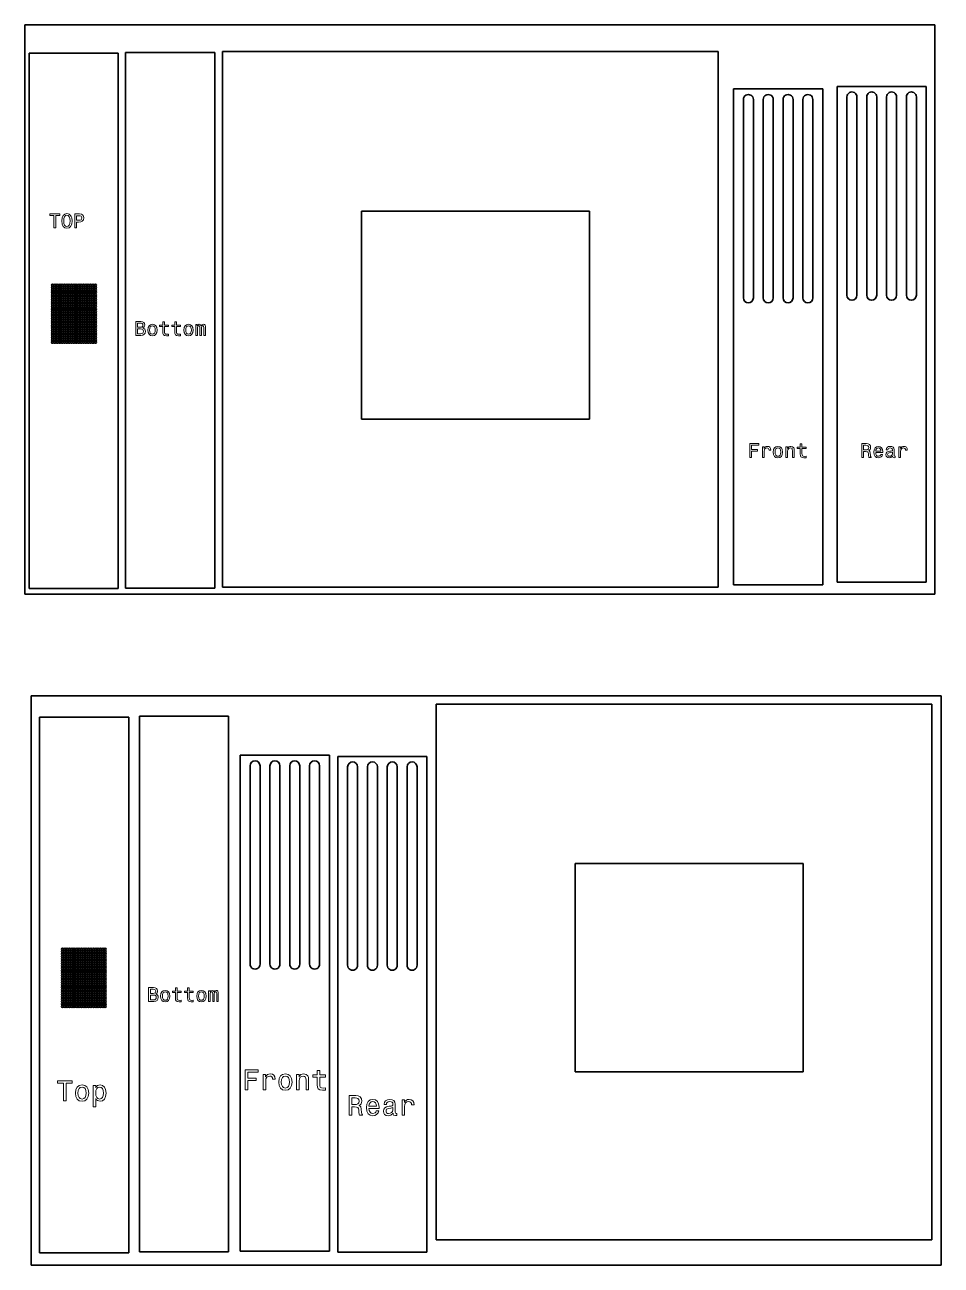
# Model space of a CAD drawing. Extents: x 183 to 1128, y 102 to 728.
# Drawn here: x 183 to 645, y 102 to 727 of the extents above; entities that cross this region are included whole.
import ezdxf

# ---------------------------------------------------------------- set-up
doc = ezdxf.new("R2010")
doc.units = 0

msp = doc.modelspace()

# ---------------------------------------------------------------- linework, layer by layer
at = {"color": 7, "lineweight": 35}
for p, q in [((182.87323, 440.237), (182.87323, 727.237)), ((182.87323, 727.237), (641.87323, 727.237)), ((641.87323, 727.237), (641.87323, 440.237)), ((185.007156, 713.009399), (230.007156, 713.009399)), ((185.007156, 443.00943), (185.007156, 713.009399)), ((230.007156, 443.00943), (230.007156, 713.009399)), ((233.725861, 713.198303), (278.725861, 713.198303)), ((233.725861, 443.198303), (233.725861, 713.198303)), ((278.725861, 443.198303), (278.725861, 713.198303)), ((282.514832, 713.7146), (532.514832, 713.7146)), ((282.514832, 693.7146), (282.514832, 713.7146)), ((532.514832, 443.71463), (532.514832, 713.7146)), ((585.286743, 694.905457), (540.286743, 694.905457)), ((540.286743, 694.905457), (540.286743, 444.905457)), ((585.286743, 444.905457), (585.286743, 694.905457)), ((637.483582, 696.19873), (592.483582, 696.19873)), ((592.483582, 696.19873), (592.483582, 446.19873)), ((637.483582, 446.19873), (637.483582, 696.19873)), ((282.514832, 693.7146), (282.514832, 443.71463)), ((545.286743, 589.602661), (545.286743, 689.602661)), ((550.286743, 689.602661), (550.286743, 589.602661)), ((555.286743, 589.602661), (555.286743, 689.602661)), ((560.286743, 689.602661), (560.286743, 589.602661)), ((565.286743, 589.602661), (565.286743, 689.602661)), ((570.286743, 689.602661), (570.286743, 589.602661)), ((575.286743, 589.602661), (575.286743, 689.602661)), ((580.286743, 689.602661), (580.286743, 589.602661)), ((597.483582, 590.895874), (597.483582, 690.895874)), ((602.483582, 690.895874), (602.483582, 590.895874)), ((607.483582, 590.895874), (607.483582, 690.895874)), ((612.483582, 690.895874), (612.483582, 590.895874)), ((617.483582, 590.895874), (617.483582, 690.895874)), ((622.483582, 690.895874), (622.483582, 590.895874)), ((627.483582, 590.895874), (627.483582, 690.895874)), ((632.483582, 690.895874), (632.483582, 590.895874)), ((467.602997, 633.367432), (352.602997, 633.367432)), ((352.602997, 528.367432), (352.602997, 633.367432)), ((467.602997, 633.367432), (467.602997, 528.367432)), ((352.602997, 528.367432), (467.602997, 528.367432)), ((540.286743, 444.905457), (585.286743, 444.905457)), ((592.483582, 446.19873), (637.483582, 446.19873)), ((641.87323, 440.237), (182.87323, 440.237)), ((185.007156, 443.00943), (230.007156, 443.00943)), ((233.725861, 443.198303), (278.725861, 443.198303)), ((282.514832, 443.71463), (532.514832, 443.71463)), ((186.023376, 388.958191), (645.023438, 388.958191)), ((186.023376, 101.958191), (186.023376, 388.958191)), ((645.023438, 388.958191), (645.023438, 101.958191)), ((390.28894, 384.78067), (640.28894, 384.78067)), ((390.28894, 114.780663), (390.28894, 384.78067)), ((640.28894, 114.780663), (640.28894, 384.78067)), ((190.303513, 378.256378), (235.303513, 378.256378)), ((190.303513, 108.256371), (190.303513, 378.256378)), ((235.303513, 108.256371), (235.303513, 378.256378)), ((240.684601, 108.754654), (240.684601, 378.754639)), ((240.684601, 378.754639), (285.684601, 378.754639)), ((285.684601, 108.754654), (285.684601, 378.754639)), ((336.504578, 358.999908), (291.504578, 358.999908)), ((291.504578, 358.999908), (291.504578, 108.999908)), ((336.504578, 108.999908), (336.504578, 358.999908)), ((340.692291, 358.472137), (385.692291, 358.472137)), ((340.692291, 108.472137), (340.692291, 358.472137)), ((385.692291, 358.472137), (385.692291, 108.472137)), ((296.504578, 253.697083), (296.504578, 353.697083)), ((301.504578, 353.697083), (301.504578, 253.697083)), ((306.504578, 253.697083), (306.504578, 353.697083)), ((311.504578, 353.697083), (311.504578, 253.697083)), ((316.504578, 253.697083), (316.504578, 353.697083)), ((321.504578, 353.697083), (321.504578, 253.697083)), ((326.504578, 253.697083), (326.504578, 353.697083)), ((331.504578, 353.697083), (331.504578, 253.697083)), ((345.692291, 353.169312), (345.692291, 253.169312)), ((350.692291, 253.169312), (350.692291, 353.169312)), ((355.692291, 353.169312), (355.692291, 253.169312)), ((360.692291, 253.169312), (360.692291, 353.169312)), ((365.692291, 353.169312), (365.692291, 253.169312)), ((370.692291, 253.169312), (370.692291, 353.169312)), ((375.692291, 353.169312), (375.692291, 253.169312)), ((380.692291, 253.169312), (380.692291, 353.169312)), ((575.377075, 304.433441), (460.377106, 304.433441)), ((460.377106, 199.433441), (460.377106, 304.433441)), ((575.377075, 304.433441), (575.377075, 199.433441)), ((460.377106, 199.433441), (575.377075, 199.433441)), ((390.28894, 114.780663), (640.28894, 114.780663)), ((190.303513, 108.256371), (235.303513, 108.256371)), ((240.684601, 108.754654), (285.684601, 108.754654)), ((291.504578, 108.999908), (336.504578, 108.999908)), ((385.692291, 108.472137), (340.692291, 108.472137)), ((645.023438, 101.958191), (186.023376, 101.958191))]:
    msp.add_line(p, q, dxfattribs=at)
at = {"color": 7, "lineweight": 13}
for points in [[(197.579208, 624.876587), (198.507156, 624.876587), (198.507156, 631.029297), (200.625305, 631.029297), (200.625305, 631.876587), (195.450958, 631.876587), (195.450958, 631.029297), (197.579208, 631.029297)], [(201.52301, 628.376587), (201.704559, 626.803101), (202.229065, 625.643127), (203.046066, 624.927002), (204.115219, 624.684937), (205.174301, 624.927002), (206.001389, 625.643127), (206.515808, 626.803101), (206.707443, 628.376587), (206.515808, 629.940002), (206.2939, 630.575439), (206.001389, 631.099915), (205.174301, 631.81604), (204.669983, 631.99762), (204.115219, 632.068237), (203.03598, 631.81604), (202.218979, 631.110046), (201.704559, 629.950073)], [(208.059036, 624.876587), (208.986984, 624.876587), (208.986984, 627.831909), (210.015808, 627.831909), (211.054703, 627.882324), (211.88179, 628.235352), (212.416382, 628.921265), (212.597931, 629.859314), (212.456726, 630.726746), (212.053268, 631.362183), (211.387558, 631.745483), (210.479782, 631.876587), (208.059036, 631.876587)], [(202.491302, 628.376587), (202.602264, 629.597046), (202.935104, 630.494751), (203.449524, 631.039429), (204.115219, 631.231079), (204.770844, 631.039429), (205.285248, 630.48468), (205.618103, 629.586975), (205.739151, 628.376587), (205.618103, 627.156128), (205.285248, 626.258423), (204.770844, 625.713745), (204.115219, 625.532227), (203.449524, 625.713745), (202.935104, 626.258423), (202.602264, 627.146057)], [(210.227615, 631.019226), (210.832809, 630.95874), (211.276611, 630.76709), (211.538849, 630.414063), (211.629639, 629.859314), (211.528778, 629.274292), (211.256439, 628.921265), (210.792465, 628.739685), (210.157013, 628.68927), (208.986984, 628.68927), (208.986984, 631.019226)], [(242.425644, 574.445068), (243.131699, 575.03009), (243.313248, 575.423462), (243.373779, 575.907593), (243.242645, 576.664124), (242.849274, 577.20874), (242.213837, 577.541626), (241.326218, 577.662659), (238.834869, 577.662659), (238.834869, 570.662659), (241.467438, 570.662659), (242.405472, 570.803894), (243.10144, 571.217407), (243.535156, 571.873047), (243.686447, 572.76062), (243.595673, 573.355713), (243.353592, 573.849976), (242.96022, 574.213074)], [(241.134583, 574.757751), (239.762817, 574.757751), (239.762817, 576.8255), (241.215271, 576.8255), (241.759933, 576.764954), (242.143219, 576.583435), (242.375214, 576.270752), (242.455902, 575.806763), (242.365128, 575.342773), (242.123047, 575.02002), (241.709503, 574.818298)], [(244.886734, 573.365845), (245.048126, 572.135254), (245.5121, 571.227478), (246.248413, 570.662659), (247.236877, 570.471008), (248.215271, 570.662659), (248.951584, 571.217407), (249.415558, 572.125183), (249.587036, 573.365845), (249.415558, 574.596375), (248.951584, 575.514221), (248.215271, 576.06897), (247.236877, 576.270752), (246.248413, 576.06897), (245.5121, 575.50415), (245.048126, 574.596375)], [(245.794525, 573.375916), (245.8853, 574.283691), (246.167725, 574.939331), (246.621613, 575.342773), (247.236877, 575.484009), (247.842072, 575.342773), (248.295959, 574.949402), (248.578384, 574.283691), (248.679245, 573.375916), (248.578384, 572.458069), (248.295959, 571.792358), (247.842072, 571.388855), (247.236877, 571.257751), (246.621613, 571.388855), (246.167725, 571.792358), (245.8853, 572.458069)], [(252.41124, 575.141052), (252.41124, 572.427795), (252.471756, 571.550293), (252.754181, 570.945068), (253.319016, 570.592041), (254.277222, 570.471008), (255.326218, 570.521423), (255.326218, 571.288025), (254.559647, 571.227478), (253.863678, 571.308167), (253.490479, 571.560364), (253.329102, 571.984009), (253.298843, 572.579102), (253.298843, 575.141052), (255.326218, 575.141052), (255.326218, 575.897522), (253.298843, 575.897522), (253.298843, 577.481079), (252.41124, 577.481079), (252.41124, 575.897522), (250.878098, 575.897522), (250.878098, 575.141052)], [(258.483276, 575.141052), (258.483276, 572.427795), (258.543793, 571.550293), (258.826233, 570.945068), (259.391052, 570.592041), (260.349274, 570.471008), (261.398254, 570.521423), (261.398254, 571.288025), (260.631683, 571.227478), (259.93573, 571.308167), (259.562531, 571.560364), (259.401154, 571.984009), (259.37088, 572.579102), (259.37088, 575.141052), (261.398254, 575.141052), (261.398254, 575.897522), (259.37088, 575.897522), (259.37088, 577.481079), (258.483276, 577.481079), (258.483276, 575.897522), (256.950134, 575.897522), (256.950134, 575.141052)], [(263.102875, 573.365845), (263.264252, 572.135254), (263.728241, 571.227478), (264.464539, 570.662659), (265.453033, 570.471008), (266.431396, 570.662659), (267.167725, 571.217407), (267.631683, 572.125183), (267.803162, 573.365845), (267.631683, 574.596375), (267.167725, 575.514221), (266.431396, 576.06897), (265.453033, 576.270752), (264.464539, 576.06897), (263.728241, 575.50415), (263.264252, 574.596375)], [(264.010651, 573.375916), (264.10144, 574.283691), (264.38385, 574.939331), (264.837738, 575.342773), (265.453033, 575.484009), (266.058197, 575.342773), (266.512085, 574.949402), (266.794525, 574.283691), (266.895386, 573.375916), (266.794525, 572.458069), (266.512085, 571.792358), (266.058197, 571.388855), (265.453033, 571.257751), (264.837738, 571.388855), (264.38385, 571.792358), (264.10144, 572.458069)], [(269.084137, 570.662659), (269.901154, 570.662659), (269.901154, 574.283691), (269.951569, 574.828369), (270.102875, 575.221741), (270.334869, 575.453735), (270.637451, 575.544495), (270.879547, 575.463806), (271.040924, 575.262085), (271.121613, 574.919128), (271.151855, 574.465271), (271.151855, 570.662659), (271.918457, 570.662659), (271.918457, 574.283691), (271.968872, 574.818298), (272.120178, 575.21167), (272.362244, 575.453735), (272.664825, 575.544495), (272.906921, 575.463806), (273.068298, 575.262085), (273.169159, 574.465271), (273.169159, 570.662659), (273.986176, 570.662659), (273.986176, 574.404724), (273.93573, 575.181396), (273.774353, 575.776489), (273.451599, 576.139587), (272.927094, 576.270752), (272.311829, 576.06897), (271.837738, 575.484009), (271.464539, 576.058899), (270.839203, 576.270752), (270.264252, 576.06897), (269.87088, 575.50415), (269.87088, 576.079102), (269.084137, 576.079102)], [(241.356476, 571.499817), (239.762817, 571.499817), (239.762817, 573.910522), (241.265701, 573.910522), (241.901154, 573.839905), (242.355042, 573.628052), (242.62738, 573.264954), (242.718155, 572.740479), (242.62738, 572.18573), (242.375214, 571.802429), (241.951584, 571.570435)], [(548.474854, 509.133118), (549.412842, 509.133118), (549.412842, 512.350708), (552.358093, 512.350708), (552.358093, 513.187866), (549.412842, 513.187866), (549.412842, 515.285828), (553.033936, 515.285828), (553.033936, 516.133118), (548.474854, 516.133118)], [(554.859558, 509.133118), (555.747192, 509.133118), (555.747192, 512.229675), (555.837952, 512.976074), (556.110291, 513.51062), (556.554077, 513.833435), (557.14917, 513.944336), (557.592957, 513.873779), (557.925842, 513.671997), (558.127563, 513.329102), (558.198181, 512.865112), (559.095886, 512.865112), (558.974854, 513.682129), (558.641968, 514.267151), (558.087219, 514.620178), (557.33075, 514.741211), (556.816345, 514.660522), (556.372498, 514.45874), (555.979126, 514.115845), (555.666504, 513.651855), (555.666504, 514.549561), (554.859558, 514.549561)], [(560.336487, 511.836273), (560.497864, 510.605743), (560.961853, 509.697968), (561.698181, 509.133118), (562.686646, 508.941467), (563.665039, 509.133118), (564.401367, 509.687866), (564.865295, 510.595642), (565.036804, 511.836273), (564.865295, 513.066833), (564.401367, 513.98468), (563.665039, 514.539429), (562.686646, 514.741211), (561.698181, 514.539429), (560.961853, 513.974609), (560.497864, 513.066833)], [(561.244263, 511.846375), (561.335083, 512.75415), (561.617493, 513.40979), (562.07135, 513.813232), (562.686646, 513.954468), (563.291809, 513.813232), (563.745728, 513.419861), (564.028137, 512.75415), (564.129028, 511.846375), (564.028137, 510.928497), (563.745728, 510.262787), (563.291809, 509.859344), (562.686646, 509.72821), (562.07135, 509.859344), (561.617493, 510.262787), (561.335083, 510.928497)], [(566.670776, 509.133118), (567.558411, 509.133118), (567.558411, 512.259949), (567.64917, 512.976074), (567.941711, 513.500549), (568.395569, 513.823303), (569.000793, 513.944336), (569.484924, 513.843506), (569.787537, 513.571167), (569.938782, 513.117249), (569.989258, 512.512085), (569.989258, 509.133118), (570.876831, 509.133118), (570.876831, 512.693665), (570.836487, 513.40979), (570.654968, 514.004883), (570.059814, 514.549561), (569.131897, 514.741211), (568.617493, 514.670593), (568.183777, 514.478943), (567.810547, 514.156189), (567.518066, 513.722473), (567.518066, 514.549561), (566.670776, 514.549561)], [(573.933044, 513.611511), (573.933044, 510.898254), (573.993591, 510.020721), (574.276001, 509.415527), (574.84082, 509.0625), (575.799011, 508.941467), (576.848022, 508.991913), (576.848022, 509.758484), (576.081482, 509.697968), (575.385498, 509.778656), (575.012268, 510.030823), (574.850891, 510.454437), (574.820679, 511.04953), (574.820679, 513.611511), (576.848022, 513.611511), (576.848022, 514.367981), (574.820679, 514.367981), (574.820679, 515.951538), (573.933044, 515.951538), (573.933044, 514.367981), (572.399902, 514.367981), (572.399902, 513.611511)], [(604.977722, 509.112762), (605.915771, 509.112762), (605.915771, 512.068115), (606.873962, 512.068115), (607.580017, 512.037842), (608.023804, 511.896637), (608.26593, 511.563782), (608.36676, 510.968658), (608.417175, 510.060883), (608.477722, 509.46579), (608.598755, 509.112762), (609.657837, 509.112762), (609.657837, 509.304413), (609.425842, 509.586823), (609.345154, 510.111328), (609.274536, 511.240997), (609.103088, 512.078186), (608.871094, 512.340454), (608.507996, 512.532043), (608.911438, 512.784241), (609.193848, 513.137268), (609.375427, 513.581055), (609.435913, 514.115662), (609.294739, 514.962891), (608.891296, 515.598328), (608.225586, 515.981628), (607.31781, 516.112793), (604.977722, 516.112793)], [(607.055542, 515.255432), (607.670776, 515.194885), (608.104553, 515.003235), (608.376831, 514.650208), (608.467651, 514.095459), (608.36676, 513.510437), (608.094421, 513.15741), (607.630432, 512.975891), (606.994995, 512.925415), (605.915771, 512.925415), (605.915771, 515.255432)], [(611.987793, 511.563782), (615.538269, 511.563782), (615.54834, 511.977325), (615.386963, 513.137268), (614.943115, 514.0047), (614.237061, 514.529175), (613.299072, 514.720825), (612.381165, 514.519104), (611.67511, 513.954285), (611.221252, 513.036377), (611.059875, 511.826019), (611.211182, 510.585388), (611.665039, 509.677612), (612.361023, 509.112762), (613.268799, 508.921112), (614.055542, 509.052246), (614.70105, 509.395172), (615.17511, 509.93985), (615.447449, 510.666077), (614.569946, 510.666077), (614.388367, 510.262604), (614.12616, 509.960022), (613.379761, 509.717957), (612.80481, 509.828888), (612.371094, 510.181915), (612.088684, 510.756866), (611.987793, 511.533508)], [(611.987793, 512.310181), (612.098755, 513.006165), (612.371094, 513.520569), (612.784668, 513.833252), (613.329285, 513.944153), (613.863892, 513.833252), (614.277405, 513.520569), (614.529602, 513.006165), (614.620361, 512.310181)], [(620.500793, 509.818817), (620.500793, 509.788544), (620.551208, 509.445618), (620.702515, 509.203552), (621.337952, 509.011902), (621.832214, 509.09259), (621.832214, 509.778473), (621.620361, 509.748199), (621.337952, 509.879333), (621.287537, 510.282806), (621.287537, 513.086853), (621.166504, 513.802979), (620.813477, 514.307312), (620.198181, 514.609863), (619.33075, 514.720825), (618.483459, 514.599792), (617.858154, 514.256836), (617.464783, 513.72229), (617.333618, 513.016235), (617.333618, 512.955688), (618.130432, 512.955688), (618.20105, 513.379333), (618.422974, 513.681946), (618.786072, 513.863464), (619.300476, 513.934082), (619.794739, 513.883667), (620.147766, 513.732361), (620.359558, 513.470093), (620.430176, 513.106995), (620.389832, 512.68335), (620.228455, 512.471558), (619.825012, 512.370667), (619.068481, 512.289978), (618.20105, 512.108459), (617.585815, 511.785675), (617.222656, 511.281342), (617.111755, 510.534943), (617.212585, 509.869232), (617.525269, 509.375), (618.029602, 509.062317), (618.725586, 508.951385), (619.663574, 509.163208)], [(623.68811, 509.112762), (624.575684, 509.112762), (624.575684, 512.20929), (624.666504, 512.955688), (624.938843, 513.490295), (625.382629, 513.813049), (625.977722, 513.924011), (626.421509, 513.853394), (626.754395, 513.651672), (626.956116, 513.308716), (627.026733, 512.844727), (627.924438, 512.844727), (627.803345, 513.661743), (627.47052, 514.246765), (626.915771, 514.599792), (626.159302, 514.720825), (625.644897, 514.640137), (625.20105, 514.438416), (624.807678, 514.095459), (624.494995, 513.63147), (624.494995, 514.529175), (623.68811, 514.529175)], [(620.399902, 511.009003), (620.27887, 510.484528), (619.956116, 510.081055), (619.471985, 509.818817), (618.876831, 509.728027), (618.493591, 509.778473), (618.221252, 509.93985), (618.049744, 510.22226), (617.999329, 510.615631), (618.039673, 510.968658), (618.20105, 511.220825), (618.846619, 511.503265), (619.663574, 511.624298), (620.399902, 511.866364)], [(248.894363, 238.683395), (249.600418, 239.268402), (249.781967, 239.661774), (249.842499, 240.145935), (249.711365, 240.902405), (249.317993, 241.447083), (248.682556, 241.779938), (247.794937, 241.90097), (245.303589, 241.90097), (245.303589, 234.90097), (247.936157, 234.90097), (248.874191, 235.042175), (249.57016, 235.455719), (250.003876, 236.111343), (250.155167, 236.998947), (250.064392, 237.594055), (249.822311, 238.088287), (249.42894, 238.451401)], [(247.603302, 238.996078), (246.231537, 238.996078), (246.231537, 241.063797), (247.68399, 241.063797), (248.228653, 241.003281), (248.611938, 240.821716), (248.843933, 240.509033), (248.924622, 240.045059), (248.833847, 239.581085), (248.591766, 239.258316), (248.178223, 239.056595)], [(247.825195, 235.738144), (246.231537, 235.738144), (246.231537, 238.148804), (247.734421, 238.148804), (248.369873, 238.078201), (248.823761, 237.866394), (249.0961, 237.503281), (249.186874, 236.978775), (249.0961, 236.424026), (248.843933, 236.040741), (248.420303, 235.808746)], [(251.355453, 237.604141), (251.516846, 236.373596), (251.98082, 235.465805), (252.717133, 234.90097), (253.705597, 234.709335), (254.68399, 234.90097), (255.420303, 235.455719), (255.884277, 236.36351), (256.055756, 237.604141), (255.884277, 238.834686), (255.420303, 239.752548), (254.68399, 240.307312), (253.705597, 240.509033), (252.717133, 240.307312), (251.98082, 239.742462), (251.516846, 238.834686)], [(252.263245, 237.614227), (252.354019, 238.522003), (252.636444, 239.177628), (253.090332, 239.581085), (253.705597, 239.72229), (254.310791, 239.581085), (254.764679, 239.187714), (255.047104, 238.522003), (255.147964, 237.614227), (255.047104, 236.696365), (254.764679, 236.030655), (254.310791, 235.627197), (253.705597, 235.496078), (253.090332, 235.627197), (252.636444, 236.030655), (252.354019, 236.696365)], [(258.879944, 239.379364), (258.879944, 236.666107), (258.94046, 235.788574), (259.2229, 235.183395), (259.78775, 234.830368), (260.745941, 234.709335), (261.794952, 234.759766), (261.794952, 235.526337), (261.028381, 235.465805), (260.332397, 235.546509), (259.959198, 235.79866), (259.797821, 236.22229), (259.767578, 236.817398), (259.767578, 239.379364), (261.794952, 239.379364), (261.794952, 240.135834), (259.767578, 240.135834), (259.767578, 241.719421), (258.879944, 241.719421), (258.879944, 240.135834), (257.346802, 240.135834), (257.346802, 239.379364)], [(264.951996, 239.379364), (264.951996, 236.666107), (265.012512, 235.788574), (265.294952, 235.183395), (265.859772, 234.830368), (266.817993, 234.709335), (267.866974, 234.759766), (267.866974, 235.526337), (267.100403, 235.465805), (266.404449, 235.546509), (266.03125, 235.79866), (265.869873, 236.22229), (265.8396, 236.817398), (265.8396, 239.379364), (267.866974, 239.379364), (267.866974, 240.135834), (265.8396, 240.135834), (265.8396, 241.719421), (264.951996, 241.719421), (264.951996, 240.135834), (263.418854, 240.135834), (263.418854, 239.379364)], [(269.571594, 237.604141), (269.732971, 236.373596), (270.19696, 235.465805), (270.933258, 234.90097), (271.921753, 234.709335), (272.900116, 234.90097), (273.636444, 235.455719), (274.100403, 236.36351), (274.271881, 237.604141), (274.100403, 238.834686), (273.636444, 239.752548), (272.900116, 240.307312), (271.921753, 240.509033), (270.933258, 240.307312), (270.19696, 239.742462), (269.732971, 238.834686)], [(270.47937, 237.614227), (270.57016, 238.522003), (270.85257, 239.177628), (271.306458, 239.581085), (271.921753, 239.72229), (272.526917, 239.581085), (272.980835, 239.187714), (273.263245, 238.522003), (273.364105, 237.614227), (273.263245, 236.696365), (272.980835, 236.030655), (272.526917, 235.627197), (271.921753, 235.496078), (271.306458, 235.627197), (270.85257, 236.030655), (270.57016, 236.696365)], [(275.552856, 234.90097), (276.369873, 234.90097), (276.369873, 238.522003), (276.420288, 239.066681), (276.571594, 239.460052), (276.803589, 239.692032), (277.106171, 239.782822), (277.348267, 239.702118), (277.509644, 239.500397), (277.590332, 239.157455), (277.620605, 238.703568), (277.620605, 234.90097), (278.387146, 234.90097), (278.387146, 238.522003), (278.437592, 239.056595), (278.588898, 239.449966), (278.830963, 239.692032), (279.133545, 239.782822), (279.375641, 239.702118), (279.537018, 239.500397), (279.637878, 238.703568), (279.637878, 234.90097), (280.454895, 234.90097), (280.454895, 238.643051), (280.404449, 239.419708), (280.243073, 240.014801), (279.920288, 240.377914), (279.395813, 240.509033), (278.780518, 240.307312), (278.306458, 239.72229), (277.933258, 240.297226), (277.307922, 240.509033), (276.732971, 240.307312), (276.3396, 239.742462), (276.3396, 240.317398), (275.552856, 240.317398)], [(293.980804, 190.419662), (295.320862, 190.419662), (295.320892, 195.016205), (299.528381, 195.016205), (299.528381, 196.212173), (295.320892, 196.212173), (295.320892, 199.20929), (300.493774, 199.20929), (300.493774, 200.419662), (293.980835, 200.419662)], [(330.349701, 196.817352), (330.349701, 192.941269), (330.436157, 191.687668), (330.8396, 190.82312), (331.646515, 190.318802), (333.015411, 190.145889), (334.513947, 190.217926), (334.513977, 191.313034), (333.418854, 191.226578), (332.424622, 191.341858), (331.891479, 191.702087), (331.66095, 192.307266), (331.617706, 193.15741), (331.617706, 196.817352), (334.513977, 196.817352), (334.513977, 197.898041), (331.617706, 197.898041), (331.617706, 200.160294), (330.349701, 200.160294), (330.349701, 197.898041), (328.159485, 197.898041), (328.159485, 196.817352)], [(202.409348, 184.866531), (203.735001, 184.866531), (203.735001, 193.656158), (206.760941, 193.656158), (206.760941, 194.866531), (199.369003, 194.866531), (199.369003, 193.656158), (202.409348, 193.656158)], [(303.101868, 190.419662), (304.369873, 190.419662), (304.369873, 194.843292), (304.499542, 195.909576), (304.888611, 196.673264), (305.522614, 197.134354), (306.372742, 197.292862), (307.006744, 197.192001), (307.482269, 196.903809), (307.770447, 196.413895), (307.871307, 195.751068), (309.153717, 195.751068), (308.980835, 196.918228), (308.50531, 197.753952), (307.712799, 198.258286), (306.632111, 198.431183), (305.897247, 198.315918), (305.263245, 198.027725), (304.701294, 197.537811), (304.254608, 196.875), (304.254608, 198.15741), (303.101868, 198.15741)], [(310.926056, 194.281326), (311.156616, 192.523407), (311.819427, 191.226578), (312.871307, 190.419662), (314.283417, 190.145889), (315.681122, 190.419662), (316.732971, 191.212173), (317.395813, 192.509003), (317.640778, 194.281326), (317.395813, 196.039261), (316.732971, 197.350494), (315.681122, 198.143005), (314.283417, 198.431183), (312.871307, 198.143005), (311.819427, 197.33609), (311.156616, 196.039261)], [(312.2229, 194.295746), (312.35257, 195.592575), (312.756042, 196.529175), (313.404449, 197.105545), (314.283417, 197.307266), (315.14798, 197.105545), (315.796387, 196.543579), (316.199829, 195.592575), (316.343933, 194.295746), (316.199829, 192.984497), (315.796387, 192.033493), (315.14798, 191.457123), (314.283417, 191.269806), (313.404449, 191.457123), (312.756042, 192.033493), (312.35257, 192.984497)], [(319.975067, 190.419662), (321.243073, 190.419662), (321.243073, 194.88652), (321.372742, 195.909576), (321.790619, 196.658859), (322.439026, 197.119949), (323.303589, 197.292862), (323.995239, 197.148773), (324.427521, 196.75972), (324.643646, 196.111298), (324.715698, 195.24675), (324.715698, 190.419662), (325.983704, 190.419662), (325.983704, 195.506119), (325.926056, 196.529175), (325.666687, 197.379318), (324.816559, 198.15741), (323.490906, 198.431183), (322.756042, 198.330322), (322.136444, 198.056549), (321.603302, 197.595459), (321.185425, 196.975861), (321.185425, 198.15741), (319.975067, 198.15741)], [(208.389175, 188.72821), (208.61972, 186.970276), (209.282547, 185.673447), (210.334427, 184.866531), (211.746521, 184.592758), (213.144226, 184.866531), (214.196091, 185.659042), (214.858917, 186.955872), (215.103882, 188.72821), (214.858917, 190.48613), (214.196091, 191.797363), (213.144226, 192.589874), (211.746521, 192.878052), (210.334427, 192.589874), (209.282547, 191.782959), (208.61972, 190.48613)], [(209.686005, 188.742615), (209.815689, 190.039444), (210.219147, 190.976044), (210.867569, 191.552414), (211.746521, 191.754135), (212.611084, 191.552414), (213.259491, 190.990448), (213.662949, 190.039444), (213.807053, 188.742615), (213.662949, 187.431366), (213.259491, 186.480362), (212.611084, 185.903992), (211.746521, 185.716675), (210.867569, 185.903992), (210.219147, 186.480362), (209.815689, 187.431366)], [(218.63414, 191.408325), (218.63414, 192.604279), (217.366119, 192.604279), (217.366119, 181.869415), (218.63414, 181.869415), (218.63414, 186.04808), (219.080826, 185.37085), (219.585144, 184.924164), (220.853149, 184.592758), (222.063538, 184.866531), (223.014542, 185.687851), (223.63414, 186.98468), (223.864685, 188.742615), (223.63414, 190.48613), (223.014542, 191.782959), (222.063538, 192.589874), (220.853149, 192.878052), (220.161514, 192.791595), (219.57074, 192.517822), (219.066406, 192.056732)], [(220.637024, 185.731079), (219.78688, 185.918411), (219.167282, 186.494766), (218.778229, 187.431366), (218.648544, 188.742615), (218.778229, 190.039444), (219.167282, 190.976044), (219.78688, 191.537994), (220.637024, 191.739731), (221.415115, 191.537994), (222.034714, 190.961639), (222.423767, 190.02504), (222.567856, 188.742615), (222.423767, 187.445786), (222.034714, 186.494766), (221.415115, 185.918411)], [(346.432617, 177.52211), (347.772675, 177.52211), (347.772675, 181.744019), (349.141541, 181.744019), (350.150177, 181.70079), (350.78418, 181.499054), (351.130005, 181.023544), (351.274109, 180.173401), (351.346161, 178.876572), (351.432617, 178.026428), (351.60553, 177.52211), (353.118469, 177.52211), (353.118469, 177.795883), (352.787079, 178.199341), (352.671783, 178.948624), (352.570923, 180.562454), (352.325989, 181.758423), (351.994568, 182.133057), (351.47583, 182.40683), (352.052216, 182.767059), (352.455658, 183.271393), (352.715027, 183.905396), (352.801483, 184.669083), (352.599762, 185.879456), (352.023376, 186.787231), (351.072388, 187.334793), (349.775543, 187.52211), (346.432617, 187.52211)], [(349.400909, 186.297333), (350.279877, 186.210876), (350.899475, 185.937088), (351.288513, 185.43277), (351.418182, 184.640259), (351.274109, 183.804535), (350.88504, 183.300201), (350.222229, 183.040848), (349.314453, 182.968796), (347.772675, 182.968796), (347.772675, 186.297333)], [(356.447021, 181.023544), (361.519073, 181.023544), (361.533478, 181.614334), (361.302917, 183.271393), (360.668915, 184.510574), (359.660278, 185.259857), (358.320221, 185.53363), (357.008972, 185.245453), (356.000336, 184.438538), (355.351929, 183.127304), (355.121368, 181.398193), (355.337494, 179.625854), (355.985931, 178.329025), (356.980164, 177.52211), (358.276978, 177.248337), (359.400909, 177.435654), (360.32309, 177.925568), (361.000336, 178.703659), (361.389374, 179.741135), (360.135773, 179.741135), (359.876404, 179.164764), (359.50177, 178.732483), (358.435486, 178.386658), (357.614166, 178.545166), (356.994568, 179.049484), (356.591095, 179.870819), (356.447021, 180.980316)], [(356.447021, 182.089828), (356.60553, 183.084076), (356.994568, 183.818939), (357.585358, 184.265625), (358.363434, 184.424133), (359.127136, 184.265625), (359.717896, 183.818939), (360.078125, 183.084076), (360.207825, 182.089828)], [(368.608398, 178.530762), (368.608398, 178.487534), (368.68045, 177.99762), (368.896576, 177.651794), (369.804352, 177.378021), (370.510406, 177.493286), (370.510406, 178.473114), (370.207825, 178.429886), (369.804352, 178.617203), (369.73233, 179.193573), (369.73233, 183.199341), (369.559418, 184.222397), (369.055084, 184.942856), (368.176117, 185.375137), (366.93692, 185.53363), (365.726563, 185.360733), (364.833191, 184.870819), (364.27121, 184.107117), (364.083893, 183.09848), (364.083893, 183.012024), (365.222229, 183.012024), (365.32309, 183.617203), (365.640106, 184.049484), (366.158844, 184.308853), (366.893707, 184.409714), (367.599762, 184.337677), (368.104065, 184.121536), (368.406677, 183.746887), (368.507538, 183.228165), (368.44989, 182.622971), (368.21936, 182.320374), (367.642975, 182.176285), (366.562286, 182.06102), (365.32309, 181.801651), (364.444122, 181.340546), (363.925415, 180.620087), (363.766907, 179.553802), (363.91098, 178.602798), (364.357666, 177.896744), (365.078125, 177.450058), (366.072388, 177.291565), (367.412445, 177.594162)], [(368.464294, 180.231049), (368.291382, 179.481766), (367.830292, 178.905396), (367.138672, 178.530762), (366.288513, 178.401077), (365.740967, 178.473114), (365.351929, 178.703659), (365.106964, 179.107117), (365.034912, 179.669083), (365.09256, 180.173401), (365.32309, 180.53363), (366.2453, 180.937088), (367.412445, 181.110001), (368.464294, 181.455826)], [(373.161713, 177.52211), (374.429718, 177.52211), (374.429718, 181.94574), (374.559418, 183.012024), (374.948456, 183.775711), (375.582458, 184.236801), (376.432617, 184.395309), (377.06662, 184.294449), (377.542114, 184.006256), (377.830292, 183.516342), (377.931152, 182.853516), (379.213593, 182.853516), (379.04068, 184.02066), (378.565186, 184.8564), (377.772675, 185.360718), (376.691986, 185.53363), (375.957092, 185.418365), (375.32309, 185.130173), (374.761139, 184.640259), (374.314453, 183.977448), (374.314453, 185.259857), (373.161713, 185.259857)]]:
    msp.add_lwpolyline(points, close=True, dxfattribs=at)
at = {"color": 7, "lineweight": 35}
for centre in [(196.860397, 595.978577), (196.860397, 594.778564), (196.860397, 593.578552), (198.060394, 595.978577), (198.060394, 594.778564), (198.060394, 593.578552), (199.260391, 595.978577), (199.260391, 594.778564), (199.260391, 593.578552), (200.460388, 595.978577), (200.460388, 594.778564), (200.460388, 593.578552), (201.6604, 595.978577), (201.6604, 594.778564), (201.6604, 593.578552), (202.860397, 595.978577), (202.860397, 594.778564), (202.860397, 593.578552), (204.060394, 595.978577), (204.060394, 594.778564), (204.060394, 593.578552), (205.260391, 595.978577), (205.260391, 594.778564), (205.260391, 593.578552), (206.460388, 595.978577), (206.460388, 594.778564), (206.460388, 593.578552), (207.6604, 595.978577), (207.6604, 594.778564), (207.6604, 593.578552), (208.860397, 595.978577), (208.860397, 594.778564), (208.860397, 593.578552), (210.060394, 595.978577), (210.060394, 594.778564), (210.060394, 593.578552), (211.260391, 595.978577), (211.260391, 594.778564), (211.260391, 593.578552), (212.460388, 595.978577), (212.460388, 594.778564), (212.460388, 593.578552), (213.6604, 595.978577), (213.6604, 594.778564), (213.6604, 593.578552), (214.860397, 595.978577), (214.860397, 594.778564), (214.860397, 593.578552), (216.060394, 595.978577), (216.060394, 594.778564), (216.060394, 593.578552), (217.260391, 595.978577), (217.260391, 594.778564), (217.260391, 593.578552), (218.460388, 595.978577), (218.460388, 594.778564), (218.460388, 593.578552), (196.860397, 592.37854), (196.860397, 591.178589), (196.860397, 589.978577), (196.860397, 588.778564), (196.860397, 587.578552), (198.060394, 592.37854), (198.060394, 591.178589), (198.060394, 589.978577), (198.060394, 588.778564), (198.060394, 587.578552), (199.260391, 592.37854), (199.260391, 591.178589), (199.260391, 589.978577), (199.260391, 588.778564), (199.260391, 587.578552), (200.460388, 592.37854), (200.460388, 591.178589), (200.460388, 589.978577), (200.460388, 588.778564), (200.460388, 587.578552), (201.6604, 592.37854), (201.6604, 591.178589), (201.6604, 589.978577), (201.6604, 588.778564), (201.6604, 587.578552), (202.860397, 592.37854), (202.860397, 591.178589), (202.860397, 589.978577), (202.860397, 588.778564), (202.860397, 587.578552), (204.060394, 592.37854), (204.060394, 591.178589), (204.060394, 589.978577), (204.060394, 588.778564), (204.060394, 587.578552), (205.260391, 592.37854), (205.260391, 591.178589), (205.260391, 589.978577), (205.260391, 588.778564), (205.260391, 587.578552), (206.460388, 592.37854), (206.460388, 591.178589), (206.460388, 589.978577), (206.460388, 588.778564), (206.460388, 587.578552), (207.6604, 592.37854), (207.6604, 591.178589), (207.6604, 589.978577), (207.6604, 588.778564), (207.6604, 587.578552), (208.860397, 592.37854), (208.860397, 591.178589), (208.860397, 589.978577), (208.860397, 588.778564), (208.860397, 587.578552), (210.060394, 592.37854), (210.060394, 591.178589), (210.060394, 589.978577), (210.060394, 588.778564), (210.060394, 587.578552), (211.260391, 592.37854), (211.260391, 591.178589), (211.260391, 589.978577), (211.260391, 588.778564), (211.260391, 587.578552), (212.460388, 592.37854), (212.460388, 591.178589), (212.460388, 589.978577), (212.460388, 588.778564), (212.460388, 587.578552), (213.6604, 592.37854), (213.6604, 591.178589), (213.6604, 589.978577), (213.6604, 588.778564), (213.6604, 587.578552), (214.860397, 592.37854), (214.860397, 591.178589), (214.860397, 589.978577), (214.860397, 588.778564), (214.860397, 587.578552), (216.060394, 592.37854), (216.060394, 591.178589), (216.060394, 589.978577), (216.060394, 588.778564), (216.060394, 587.578552), (217.260391, 592.37854), (217.260391, 591.178589), (217.260391, 589.978577), (217.260391, 588.778564), (217.260391, 587.578552), (218.460388, 592.37854), (218.460388, 591.178589), (218.460388, 589.978577), (218.460388, 588.778564), (218.460388, 587.578552), (196.860397, 586.37854), (196.860397, 585.178589), (196.860397, 583.978577), (196.860397, 582.778564), (196.860397, 581.578552), (198.060394, 586.37854), (198.060394, 585.178589), (198.060394, 583.978577), (198.060394, 582.778564), (198.060394, 581.578552), (199.260391, 586.37854), (199.260391, 585.178589), (199.260391, 583.978577), (199.260391, 582.778564), (199.260391, 581.578552), (200.460388, 586.37854), (200.460388, 585.178589), (200.460388, 583.978577), (200.460388, 582.778564), (200.460388, 581.578552), (201.6604, 586.37854), (201.6604, 585.178589), (201.6604, 583.978577), (201.6604, 582.778564), (201.6604, 581.578552), (202.860397, 586.37854), (202.860397, 585.178589), (202.860397, 583.978577), (202.860397, 582.778564), (202.860397, 581.578552), (204.060394, 586.37854), (204.060394, 585.178589), (204.060394, 583.978577), (204.060394, 582.778564), (204.060394, 581.578552), (205.260391, 586.37854), (205.260391, 585.178589), (205.260391, 583.978577), (205.260391, 582.778564), (205.260391, 581.578552), (206.460388, 586.37854), (206.460388, 585.178589), (206.460388, 583.978577), (206.460388, 582.778564), (206.460388, 581.578552), (207.6604, 586.37854), (207.6604, 585.178589), (207.6604, 583.978577), (207.6604, 582.778564), (207.6604, 581.578552), (208.860397, 586.37854), (208.860397, 585.178589), (208.860397, 583.978577), (208.860397, 582.778564), (208.860397, 581.578552), (210.060394, 586.37854), (210.060394, 585.178589), (210.060394, 583.978577), (210.060394, 582.778564), (210.060394, 581.578552), (211.260391, 586.37854), (211.260391, 585.178589), (211.260391, 583.978577), (211.260391, 582.778564), (211.260391, 581.578552), (212.460388, 586.37854), (212.460388, 585.178589), (212.460388, 583.978577), (212.460388, 582.778564), (212.460388, 581.578552), (213.6604, 586.37854), (213.6604, 585.178589), (213.6604, 583.978577), (213.6604, 582.778564), (213.6604, 581.578552), (214.860397, 586.37854), (214.860397, 585.178589), (214.860397, 583.978577), (214.860397, 582.778564), (214.860397, 581.578552), (216.060394, 586.37854), (216.060394, 585.178589), (216.060394, 583.978577), (216.060394, 582.778564), (216.060394, 581.578552), (217.260391, 586.37854), (217.260391, 585.178589), (217.260391, 583.978577), (217.260391, 582.778564), (217.260391, 581.578552), (218.460388, 586.37854), (218.460388, 585.178589), (218.460388, 583.978577), (218.460388, 582.778564), (218.460388, 581.578552), (196.860397, 580.37854), (196.860397, 579.178589), (196.860397, 577.978577), (196.860397, 576.778564), (196.860397, 575.578552), (198.060394, 580.37854), (198.060394, 579.178589), (198.060394, 577.978577), (198.060394, 576.778564), (198.060394, 575.578552), (199.260391, 580.37854), (199.260391, 579.178589), (199.260391, 577.978577), (199.260391, 576.778564), (199.260391, 575.578552), (200.460388, 580.37854), (200.460388, 579.178589), (200.460388, 577.978577), (200.460388, 576.778564), (200.460388, 575.578552), (201.6604, 580.37854), (201.6604, 579.178589), (201.6604, 577.978577), (201.6604, 576.778564), (201.6604, 575.578552), (202.860397, 580.37854), (202.860397, 579.178589), (202.860397, 577.978577), (202.860397, 576.778564), (202.860397, 575.578552), (204.060394, 580.37854), (204.060394, 579.178589), (204.060394, 577.978577), (204.060394, 576.778564), (204.060394, 575.578552), (205.260391, 580.37854), (205.260391, 579.178589), (205.260391, 577.978577), (205.260391, 576.778564), (205.260391, 575.578552), (206.460388, 580.37854), (206.460388, 579.178589), (206.460388, 577.978577), (206.460388, 576.778564), (206.460388, 575.578552), (207.6604, 580.37854), (207.6604, 579.178589), (207.6604, 577.978577), (207.6604, 576.778564), (207.6604, 575.578552), (208.860397, 580.37854), (208.860397, 579.178589), (208.860397, 577.978577), (208.860397, 576.778564), (208.860397, 575.578552), (210.060394, 580.37854), (210.060394, 579.178589), (210.060394, 577.978577), (210.060394, 576.778564), (210.060394, 575.578552), (211.260391, 580.37854), (211.260391, 579.178589), (211.260391, 577.978577), (211.260391, 576.778564), (211.260391, 575.578552), (212.460388, 580.37854), (212.460388, 579.178589), (212.460388, 577.978577), (212.460388, 576.778564), (212.460388, 575.578552), (213.6604, 580.37854), (213.6604, 579.178589), (213.6604, 577.978577), (213.6604, 576.778564), (213.6604, 575.578552), (214.860397, 580.37854), (214.860397, 579.178589), (214.860397, 577.978577), (214.860397, 576.778564), (214.860397, 575.578552), (216.060394, 580.37854), (216.060394, 579.178589), (216.060394, 577.978577), (216.060394, 576.778564), (216.060394, 575.578552), (217.260391, 580.37854), (217.260391, 579.178589), (217.260391, 577.978577), (217.260391, 576.778564), (217.260391, 575.578552), (218.460388, 580.37854), (218.460388, 579.178589), (218.460388, 577.978577), (218.460388, 576.778564), (218.460388, 575.578552), (196.860397, 574.37854), (196.860397, 573.178589), (196.860397, 571.978577), (196.860397, 570.778564), (196.860397, 569.578552), (198.060394, 574.37854), (198.060394, 573.178589), (198.060394, 571.978577), (198.060394, 570.778564), (198.060394, 569.578552), (199.260391, 574.37854), (199.260391, 573.178589), (199.260391, 571.978577), (199.260391, 570.778564), (199.260391, 569.578552), (200.460388, 574.37854), (200.460388, 573.178589), (200.460388, 571.978577), (200.460388, 570.778564), (200.460388, 569.578552), (201.6604, 574.37854), (201.6604, 573.178589), (201.6604, 571.978577), (201.6604, 570.778564), (201.6604, 569.578552), (202.860397, 574.37854), (202.860397, 573.178589), (202.860397, 571.978577), (202.860397, 570.778564), (202.860397, 569.578552), (204.060394, 574.37854), (204.060394, 573.178589), (204.060394, 571.978577), (204.060394, 570.778564), (204.060394, 569.578552), (205.260391, 574.37854), (205.260391, 573.178589), (205.260391, 571.978577), (205.260391, 570.778564), (205.260391, 569.578552), (206.460388, 574.37854), (206.460388, 573.178589), (206.460388, 571.978577), (206.460388, 570.778564), (206.460388, 569.578552), (207.6604, 574.37854), (207.6604, 573.178589), (207.6604, 571.978577), (207.6604, 570.778564), (207.6604, 569.578552), (208.860397, 574.37854), (208.860397, 573.178589), (208.860397, 571.978577), (208.860397, 570.778564), (208.860397, 569.578552), (210.060394, 574.37854), (210.060394, 573.178589), (210.060394, 571.978577), (210.060394, 570.778564), (210.060394, 569.578552), (211.260391, 574.37854), (211.260391, 573.178589), (211.260391, 571.978577), (211.260391, 570.778564), (211.260391, 569.578552), (212.460388, 574.37854), (212.460388, 573.178589), (212.460388, 571.978577), (212.460388, 570.778564), (212.460388, 569.578552), (213.6604, 574.37854), (213.6604, 573.178589), (213.6604, 571.978577), (213.6604, 570.778564), (213.6604, 569.578552), (214.860397, 574.37854), (214.860397, 573.178589), (214.860397, 571.978577), (214.860397, 570.778564), (214.860397, 569.578552), (216.060394, 574.37854), (216.060394, 573.178589), (216.060394, 571.978577), (216.060394, 570.778564), (216.060394, 569.578552), (217.260391, 574.37854), (217.260391, 573.178589), (217.260391, 571.978577), (217.260391, 570.778564), (217.260391, 569.578552), (218.460388, 574.37854), (218.460388, 573.178589), (218.460388, 571.978577), (218.460388, 570.778564), (218.460388, 569.578552), (196.860397, 568.37854), (196.860397, 567.178589), (198.060394, 568.37854), (198.060394, 567.178589), (199.260391, 568.37854), (199.260391, 567.178589), (200.460388, 568.37854), (200.460388, 567.178589), (201.6604, 568.37854), (201.6604, 567.178589), (202.860397, 568.37854), (202.860397, 567.178589), (204.060394, 568.37854), (204.060394, 567.178589), (205.260391, 568.37854), (205.260391, 567.178589), (206.460388, 568.37854), (206.460388, 567.178589), (207.6604, 568.37854), (207.6604, 567.178589), (208.860397, 568.37854), (208.860397, 567.178589), (210.060394, 568.37854), (210.060394, 567.178589), (211.260391, 568.37854), (211.260391, 567.178589), (212.460388, 568.37854), (212.460388, 567.178589), (213.6604, 568.37854), (213.6604, 567.178589), (214.860397, 568.37854), (214.860397, 567.178589), (216.060394, 568.37854), (216.060394, 567.178589), (217.260391, 568.37854), (217.260391, 567.178589), (218.460388, 568.37854), (218.460388, 567.178589), (201.850281, 261.225494), (201.850281, 260.025513), (201.850281, 258.8255), (201.850281, 257.625519), (201.850281, 256.425507), (203.050278, 261.225494), (203.050278, 260.025513), (203.050278, 258.8255), (203.050278, 257.625519), (203.050278, 256.425507), (204.250275, 261.225494), (204.250275, 260.025513), (204.250275, 258.8255), (204.250275, 257.625519), (204.250275, 256.425507), (205.450272, 261.225494), (205.450272, 260.025513), (205.450272, 258.8255), (205.450272, 257.625519), (205.450272, 256.425507), (206.650269, 261.225494), (206.650269, 260.025513), (206.650269, 258.8255), (206.650269, 257.625519), (206.650269, 256.425507), (207.850281, 261.225494), (207.850281, 260.025513), (207.850281, 258.8255), (207.850281, 257.625519), (207.850281, 256.425507), (209.050278, 261.225494), (209.050278, 260.025513), (209.050278, 258.8255), (209.050278, 257.625519), (209.050278, 256.425507), (210.250275, 261.225494), (210.250275, 260.025513), (210.250275, 258.8255), (210.250275, 257.625519), (210.250275, 256.425507), (211.450272, 261.225494), (211.450272, 260.025513), (211.450272, 258.8255), (211.450272, 257.625519), (211.450272, 256.425507), (212.650269, 261.225494), (212.650269, 260.025513), (212.650269, 258.8255), (212.650269, 257.625519), (212.650269, 256.425507), (213.850281, 261.225494), (213.850281, 260.025513), (213.850281, 258.8255), (213.850281, 257.625519), (213.850281, 256.425507), (215.050278, 261.225494), (215.050278, 260.025513), (215.050278, 258.8255), (215.050278, 257.625519), (215.050278, 256.425507), (216.250275, 261.225494), (216.250275, 260.025513), (216.250275, 258.8255), (216.250275, 257.625519), (216.250275, 256.425507), (217.450272, 261.225494), (217.450272, 260.025513), (217.450272, 258.8255), (217.450272, 257.625519), (217.450272, 256.425507), (218.650269, 261.225494), (218.650269, 260.025513), (218.650269, 258.8255), (218.650269, 257.625519), (218.650269, 256.425507), (219.850281, 261.225494), (219.850281, 260.025513), (219.850281, 258.8255), (219.850281, 257.625519), (219.850281, 256.425507), (221.050278, 261.225494), (221.050278, 260.025513), (221.050278, 258.8255), (221.050278, 257.625519), (221.050278, 256.425507), (222.250275, 261.225494), (222.250275, 260.025513), (222.250275, 258.8255), (222.250275, 257.625519), (222.250275, 256.425507), (223.450272, 261.225494), (223.450272, 260.025513), (223.450272, 258.8255), (223.450272, 257.625519), (223.450272, 256.425507), (201.850281, 255.225494), (201.850281, 254.025513), (201.850281, 252.8255), (201.850281, 251.625519), (201.850281, 250.425507), (203.050278, 255.225494), (203.050278, 254.025513), (203.050278, 252.8255), (203.050278, 251.625519), (203.050278, 250.425507), (204.250275, 255.225494), (204.250275, 254.025513), (204.250275, 252.8255), (204.250275, 251.625519), (204.250275, 250.425507), (205.450272, 255.225494), (205.450272, 254.025513), (205.450272, 252.8255), (205.450272, 251.625519), (205.450272, 250.425507), (206.650269, 255.225494), (206.650269, 254.025513), (206.650269, 252.8255), (206.650269, 251.625519), (206.650269, 250.425507), (207.850281, 255.225494), (207.850281, 254.025513), (207.850281, 252.8255), (207.850281, 251.625519), (207.850281, 250.425507), (209.050278, 255.225494), (209.050278, 254.025513), (209.050278, 252.8255), (209.050278, 251.625519), (209.050278, 250.425507), (210.250275, 255.225494), (210.250275, 254.025513), (210.250275, 252.8255), (210.250275, 251.625519), (210.250275, 250.425507), (211.450272, 255.225494), (211.450272, 254.025513), (211.450272, 252.8255), (211.450272, 251.625519), (211.450272, 250.425507), (212.650269, 255.225494), (212.650269, 254.025513), (212.650269, 252.8255), (212.650269, 251.625519), (212.650269, 250.425507), (213.850281, 255.225494), (213.850281, 254.025513), (213.850281, 252.8255), (213.850281, 251.625519), (213.850281, 250.425507), (215.050278, 255.225494), (215.050278, 254.025513), (215.050278, 252.8255), (215.050278, 251.625519), (215.050278, 250.425507), (216.250275, 255.225494), (216.250275, 254.025513), (216.250275, 252.8255), (216.250275, 251.625519), (216.250275, 250.425507), (217.450272, 255.225494), (217.450272, 254.025513), (217.450272, 252.8255), (217.450272, 251.625519), (217.450272, 250.425507), (218.650269, 255.225494), (218.650269, 254.025513), (218.650269, 252.8255), (218.650269, 251.625519), (218.650269, 250.425507), (219.850281, 255.225494), (219.850281, 254.025513), (219.850281, 252.8255), (219.850281, 251.625519), (219.850281, 250.425507), (221.050278, 255.225494), (221.050278, 254.025513), (221.050278, 252.8255), (221.050278, 251.625519), (221.050278, 250.425507), (222.250275, 255.225494), (222.250275, 254.025513), (222.250275, 252.8255), (222.250275, 251.625519), (222.250275, 250.425507), (223.450272, 255.225494), (223.450272, 254.025513), (223.450272, 252.8255), (223.450272, 251.625519), (223.450272, 250.425507), (201.850281, 249.225494), (201.850281, 248.025513), (201.850281, 246.8255), (201.850281, 245.625519), (201.850281, 244.425507), (203.050278, 249.225494), (203.050278, 248.025513), (203.050278, 246.8255), (203.050278, 245.625519), (203.050278, 244.425507), (204.250275, 249.225494), (204.250275, 248.025513), (204.250275, 246.8255), (204.250275, 245.625519), (204.250275, 244.425507), (205.450272, 249.225494), (205.450272, 248.025513), (205.450272, 246.8255), (205.450272, 245.625519), (205.450272, 244.425507), (206.650269, 249.225494), (206.650269, 248.025513), (206.650269, 246.8255), (206.650269, 245.625519), (206.650269, 244.425507), (207.850281, 249.225494), (207.850281, 248.025513), (207.850281, 246.8255), (207.850281, 245.625519), (207.850281, 244.425507), (209.050278, 249.225494), (209.050278, 248.025513), (209.050278, 246.8255), (209.050278, 245.625519), (209.050278, 244.425507), (210.250275, 249.225494), (210.250275, 248.025513), (210.250275, 246.8255), (210.250275, 245.625519), (210.250275, 244.425507), (211.450272, 249.225494), (211.450272, 248.025513), (211.450272, 246.8255), (211.450272, 245.625519), (211.450272, 244.425507), (212.650269, 249.225494), (212.650269, 248.025513), (212.650269, 246.8255), (212.650269, 245.625519), (212.650269, 244.425507), (213.850281, 249.225494), (213.850281, 248.025513), (213.850281, 246.8255), (213.850281, 245.625519), (213.850281, 244.425507), (215.050278, 249.225494), (215.050278, 248.025513), (215.050278, 246.8255), (215.050278, 245.625519), (215.050278, 244.425507), (216.250275, 249.225494), (216.250275, 248.025513), (216.250275, 246.8255), (216.250275, 245.625519), (216.250275, 244.425507), (217.450272, 249.225494), (217.450272, 248.025513), (217.450272, 246.8255), (217.450272, 245.625519), (217.450272, 244.425507), (218.650269, 249.225494), (218.650269, 248.025513), (218.650269, 246.8255), (218.650269, 245.625519), (218.650269, 244.425507), (219.850281, 249.225494), (219.850281, 248.025513), (219.850281, 246.8255), (219.850281, 245.625519), (219.850281, 244.425507), (221.050278, 249.225494), (221.050278, 248.025513), (221.050278, 246.8255), (221.050278, 245.625519), (221.050278, 244.425507), (222.250275, 249.225494), (222.250275, 248.025513), (222.250275, 246.8255), (222.250275, 245.625519), (222.250275, 244.425507), (223.450272, 249.225494), (223.450272, 248.025513), (223.450272, 246.8255), (223.450272, 245.625519), (223.450272, 244.425507), (201.850281, 243.225494), (201.850281, 242.025513), (201.850281, 240.8255), (201.850281, 239.625519), (201.850281, 238.425507), (201.850281, 237.225494), (203.050278, 243.225494), (203.050278, 242.025513), (203.050278, 240.8255), (203.050278, 239.625519), (203.050278, 238.425507), (203.050278, 237.225494), (204.250275, 243.225494), (204.250275, 242.025513), (204.250275, 240.8255), (204.250275, 239.625519), (204.250275, 238.425507), (204.250275, 237.225494), (205.450272, 243.225494), (205.450272, 242.025513), (205.450272, 240.8255), (205.450272, 239.625519), (205.450272, 238.425507), (205.450272, 237.225494), (206.650269, 243.225494), (206.650269, 242.025513), (206.650269, 240.8255), (206.650269, 239.625519), (206.650269, 238.425507), (206.650269, 237.225494), (207.850281, 243.225494), (207.850281, 242.025513), (207.850281, 240.8255), (207.850281, 239.625519), (207.850281, 238.425507), (207.850281, 237.225494), (209.050278, 243.225494), (209.050278, 242.025513), (209.050278, 240.8255), (209.050278, 239.625519), (209.050278, 238.425507), (209.050278, 237.225494), (210.250275, 243.225494), (210.250275, 242.025513), (210.250275, 240.8255), (210.250275, 239.625519), (210.250275, 238.425507), (210.250275, 237.225494), (211.450272, 243.225494), (211.450272, 242.025513), (211.450272, 240.8255), (211.450272, 239.625519), (211.450272, 238.425507), (211.450272, 237.225494), (212.650269, 243.225494), (212.650269, 242.025513), (212.650269, 240.8255), (212.650269, 239.625519), (212.650269, 238.425507), (212.650269, 237.225494), (213.850281, 243.225494), (213.850281, 242.025513), (213.850281, 240.8255), (213.850281, 239.625519), (213.850281, 238.425507), (213.850281, 237.225494), (215.050278, 243.225494), (215.050278, 242.025513), (215.050278, 240.8255), (215.050278, 239.625519), (215.050278, 238.425507), (215.050278, 237.225494), (216.250275, 243.225494), (216.250275, 242.025513), (216.250275, 240.8255), (216.250275, 239.625519), (216.250275, 238.425507), (216.250275, 237.225494), (217.450272, 243.225494), (217.450272, 242.025513), (217.450272, 240.8255), (217.450272, 239.625519), (217.450272, 238.425507), (217.450272, 237.225494), (218.650269, 243.225494), (218.650269, 242.025513), (218.650269, 240.8255), (218.650269, 239.625519), (218.650269, 238.425507), (218.650269, 237.225494), (219.850281, 243.225494), (219.850281, 242.025513), (219.850281, 240.8255), (219.850281, 239.625519), (219.850281, 238.425507), (219.850281, 237.225494), (221.050278, 243.225494), (221.050278, 242.025513), (221.050278, 240.8255), (221.050278, 239.625519), (221.050278, 238.425507), (221.050278, 237.225494), (222.250275, 243.225494), (222.250275, 242.025513), (222.250275, 240.8255), (222.250275, 239.625519), (222.250275, 238.425507), (222.250275, 237.225494), (223.450272, 243.225494), (223.450272, 242.025513), (223.450272, 240.8255), (223.450272, 239.625519), (223.450272, 238.425507), (223.450272, 237.225494), (201.850281, 236.025513), (201.850281, 234.8255), (201.850281, 233.625504), (201.850281, 232.425507), (203.050278, 236.025513), (203.050278, 234.8255), (203.050278, 233.625504), (203.050278, 232.425507), (204.250275, 236.025513), (204.250275, 234.8255), (204.250275, 233.625504), (204.250275, 232.425507), (205.450272, 236.025513), (205.450272, 234.8255), (205.450272, 233.625504), (205.450272, 232.425507), (206.650269, 236.025513), (206.650269, 234.8255), (206.650269, 233.625504), (206.650269, 232.425507), (207.850281, 236.025513), (207.850281, 234.8255), (207.850281, 233.625504), (207.850281, 232.425507), (209.050278, 236.025513), (209.050278, 234.8255), (209.050278, 233.625504), (209.050278, 232.425507), (210.250275, 236.025513), (210.250275, 234.8255), (210.250275, 233.625504), (210.250275, 232.425507), (211.450272, 236.025513), (211.450272, 234.8255), (211.450272, 233.625504), (211.450272, 232.425507), (212.650269, 236.025513), (212.650269, 234.8255), (212.650269, 233.625504), (212.650269, 232.425507), (213.850281, 236.025513), (213.850281, 234.8255), (213.850281, 233.625504), (213.850281, 232.425507), (215.050278, 236.025513), (215.050278, 234.8255), (215.050278, 233.625504), (215.050278, 232.425507), (216.250275, 236.025513), (216.250275, 234.8255), (216.250275, 233.625504), (216.250275, 232.425507), (217.450272, 236.025513), (217.450272, 234.8255), (217.450272, 233.625504), (217.450272, 232.425507), (218.650269, 236.025513), (218.650269, 234.8255), (218.650269, 233.625504), (218.650269, 232.425507), (219.850281, 236.025513), (219.850281, 234.8255), (219.850281, 233.625504), (219.850281, 232.425507), (221.050278, 236.025513), (221.050278, 234.8255), (221.050278, 233.625504), (221.050278, 232.425507), (222.250275, 236.025513), (222.250275, 234.8255), (222.250275, 233.625504), (222.250275, 232.425507), (223.450272, 236.025513), (223.450272, 234.8255), (223.450272, 233.625504), (223.450272, 232.425507)]:
    msp.add_circle(centre, 0.5, dxfattribs=at)
for centre, start, end in [((547.786743, 689.602661), 0, 180.000005), ((557.786743, 689.602661), 0, 180.000005), ((567.786743, 689.602661), 0, 180.000005), ((577.786743, 689.602661), 0, 180.000005), ((599.983582, 690.895874), 0, 180.000005), ((609.983582, 690.895874), 0, 180.000005), ((619.983582, 690.895874), 0, 180.000005), ((629.983582, 690.895874), 0, 180.000005), ((547.786743, 589.602661), 180.000005, 360), ((557.786743, 589.602661), 180.000005, 360), ((567.786743, 589.602661), 180.000005, 360), ((577.786743, 589.602661), 180.000005, 360), ((599.983582, 590.895874), 180.000005, 360), ((609.983582, 590.895874), 180.000005, 360), ((619.983582, 590.895874), 180.000005, 360), ((629.983582, 590.895874), 180.000005, 360), ((299.004578, 353.697083), 0, 179.999995), ((309.004578, 353.697083), 0, 179.999995), ((319.004578, 353.697083), 0, 179.999995), ((329.004578, 353.697083), 0, 179.999995), ((348.192291, 353.169312), 0, 179.999995), ((358.192291, 353.169312), 0, 179.999995), ((368.192291, 353.169312), 0, 179.999995), ((378.192291, 353.169312), 0, 179.999995), ((299.004578, 253.697083), 179.999995, 0), ((309.004578, 253.697083), 179.999995, 0), ((319.004578, 253.697083), 179.999995, 0), ((329.004578, 253.697083), 179.999995, 0), ((348.192291, 253.169312), 179.999995, 0), ((358.192291, 253.169312), 179.999995, 0), ((368.192291, 253.169312), 179.999995, 0), ((378.192291, 253.169312), 179.999995, 0)]:
    msp.add_arc(centre, 2.5, start, end, dxfattribs=at)

doc.saveas('drawing.dxf')
